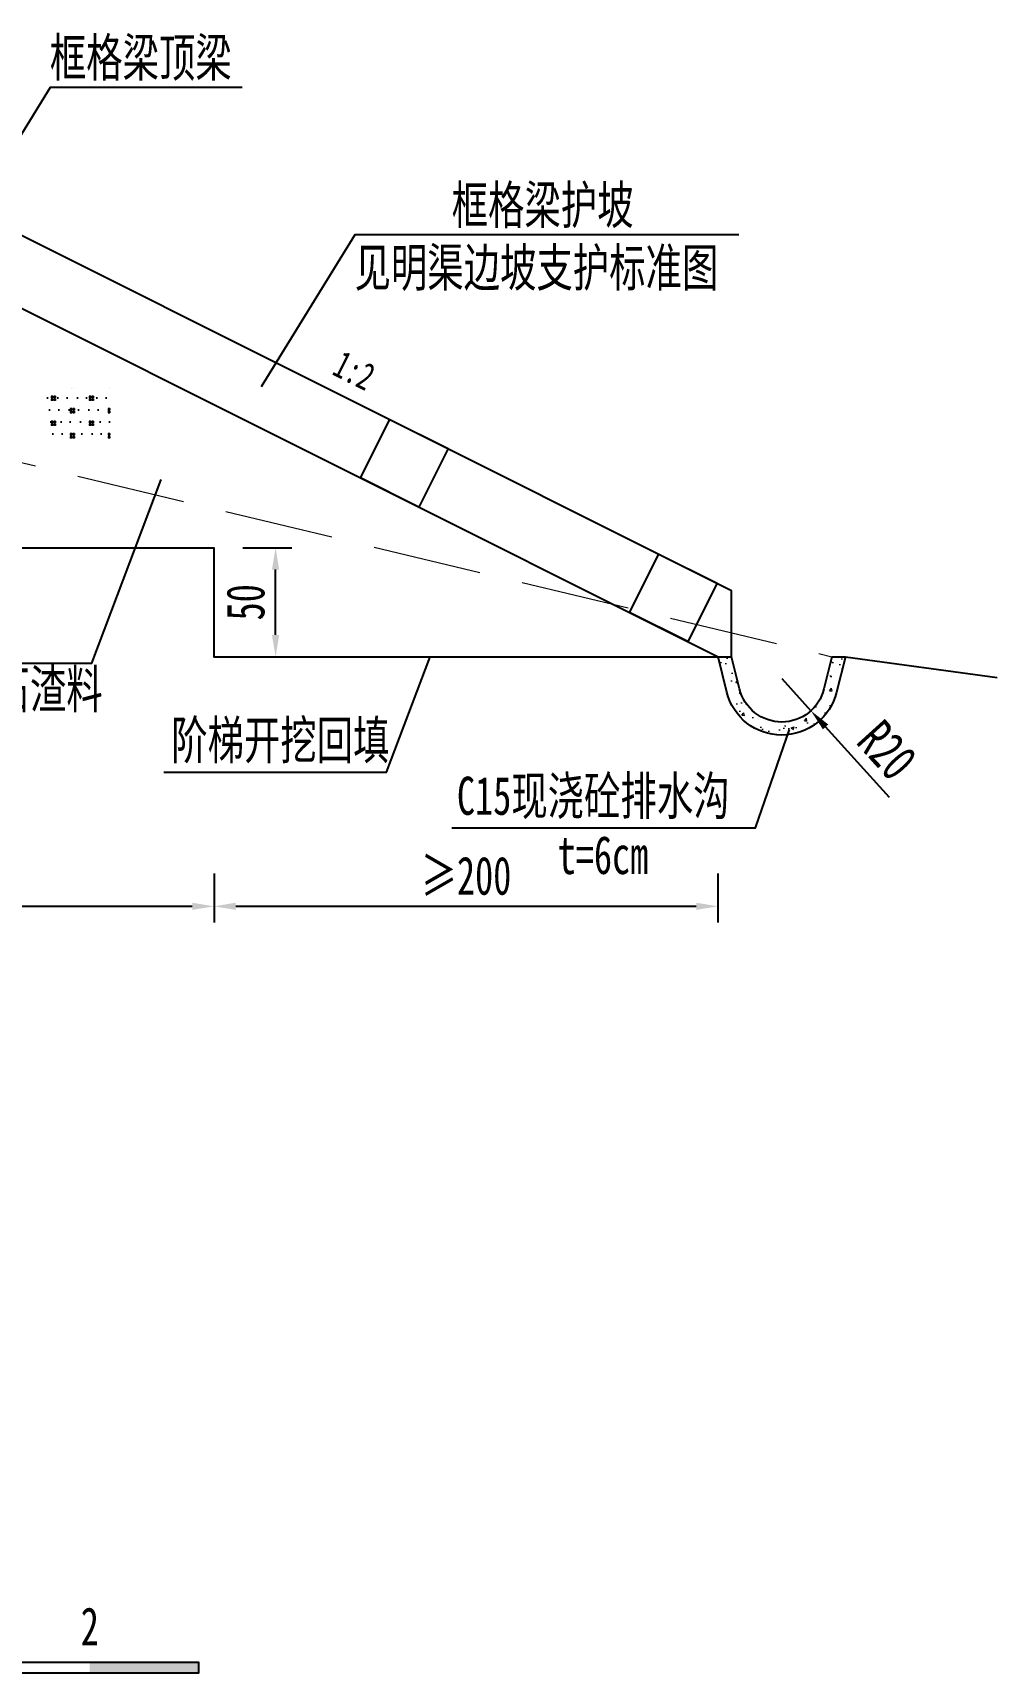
# Model space of a CAD drawing. Extents: x -1 to 840, y -1 to 593.
# Drawn here: x 336.7 to 425.3, y 179.5 to 330.1 of the extents above; entities that cross this region are included whole.
import ezdxf
from ezdxf.enums import TextEntityAlignment as Align

# ---------------------------------------------------------------- set-up
doc = ezdxf.new("R2010")
doc.units = 0
doc.linetypes.add('DASH', pattern=[0.35, 0.25, -0.1])
for name, color, linetype in [('DXPM', 8, 'Continuous'), ('文字', 3, 'Continuous'), ('标注', 3, 'Continuous'), ('结构线', 4, 'Continuous'), ('高程标尺', 3, 'Continuous')]:
    doc.layers.add(name, color=color, linetype=linetype)
doc.styles.add('ttfs0.7', font='仿宋_GB2312.ttf', dxfattribs={"width": 0.7})
doc.dimstyles.new('50', dxfattribs={"dimtxt": 3.5, "dimasz": 2, "dimexe": 1.5, "dimexo": 0.0625, "dimgap": 1, "dimtad": 1, "dimdec": 0, "dimlfac": 5, "dimzin": 0, "dimdsep": 46, "dimtxsty": 'ttfs0.7', "dimcen": 0.09, "dimclrd": 3, "dimclre": 3, "dimclrt": 3, "dimadec": 0, "dimazin": 0, "dimtfac": 1, "dimtdec": 0, "dimtmove": 1, "dimatfit": 3, "dimfxl": 0, "dimtolj": 1, "dimtzin": 0, "dimarcsym": 0})

# ---------------------------------------------------------------- blocks, each defined once
blk = doc.blocks.new('*D47')
at = {"layer": 'Defpoints', "color": 0, "transparency": 16777216}
for p in [(405.48, 270.84), (408.16, 267.88)]:
    blk.add_point(p, dxfattribs=at)
at = {"layer": '标注', "color": 3, "lineweight": -2, "transparency": 16777216}
blk.add_line((405.48, 270.84), (408.16, 267.88), dxfattribs=at)
at = {"layer": '标注', "color": 3, "transparency": 16777216}
blk.add_solid([(409.75, 266.62), (409.26, 266.17), (408.16, 267.88)], dxfattribs=at)
at = {"layer": '标注', "color": 3, "transparency": 16777216, "insert": (415.15, 264.26), "char_height": 3.5, "attachment_point": 5, "rotation": 312.1594, "style": 'ttfs0.7', "bg_fill": 3, "box_fill_scale": 1.1, "bg_fill_color": 256, "bg_fill_true_color": 13158600, "bg_fill_transparency": 0}
blk.add_mtext('\\A1;R20', dxfattribs=at)
at = {"layer": '标注', "color": 3, "lineweight": -2, "transparency": 16777216}
blk.add_line((415.37, 259.92), (409.5, 266.4), dxfattribs=at)
blk = doc.blocks.new('*D67')
at = {"layer": 'Defpoints', "color": 0, "transparency": 16777216}
for p in [(353.32, 282.84), (358.98, 282.84), (353.32, 272.84)]:
    blk.add_point(p, dxfattribs=at)
at = {"layer": '标注', "color": 3, "lineweight": -2, "transparency": 16777216}
for p, q in [((355.98, 282.84), (360.48, 282.84)), ((358.98, 274.84), (358.98, 280.84)), ((355.98, 272.84), (360.48, 272.84))]:
    blk.add_line(p, q, dxfattribs=at)
at = {"layer": '标注', "color": 3, "transparency": 16777216}
for points in [[(359.31, 280.84), (358.64, 280.84), (358.98, 282.84)], [(358.64, 274.84), (359.31, 274.84), (358.98, 272.84)]]:
    blk.add_solid(points, dxfattribs=at)
at = {"layer": '标注', "color": 3, "transparency": 16777216, "insert": (356.23, 277.84), "char_height": 3.5, "attachment_point": 5, "rotation": 90, "style": 'ttfs0.7', "bg_fill": 3, "box_fill_scale": 1.1, "bg_fill_color": 256, "bg_fill_true_color": 13158600, "bg_fill_transparency": 0}
blk.add_mtext('\\A1;50', dxfattribs=at)
blk = doc.blocks.new('*D69')
at = {"layer": 'Defpoints', "color": 0, "transparency": 16777216}
for p in [(313.32, 282.84), (353.32, 282.84), (353.32, 249.92)]:
    blk.add_point(p, dxfattribs=at)
at = {"layer": '标注', "color": 3, "lineweight": -2, "transparency": 16777216}
for p, q in [((313.32, 252.92), (313.32, 248.42)), ((353.32, 252.92), (353.32, 248.42)), ((315.32, 249.92), (351.32, 249.92))]:
    blk.add_line(p, q, dxfattribs=at)
at = {"layer": '标注', "color": 3, "transparency": 16777216}
for points in [[(315.32, 250.25), (315.32, 249.59), (313.32, 249.92)], [(351.32, 249.59), (351.32, 250.25), (353.32, 249.92)]]:
    blk.add_solid(points, dxfattribs=at)
at = {"layer": '标注', "color": 3, "transparency": 16777216, "insert": (333.32, 252.67), "char_height": 3.5, "attachment_point": 5, "style": 'ttfs0.7', "bg_fill": 3, "box_fill_scale": 1.1, "bg_fill_color": 256, "bg_fill_true_color": 13158600, "bg_fill_transparency": 0}
blk.add_mtext('\\A1;200', dxfattribs=at)
blk = doc.blocks.new('*D70')
at = {"layer": 'Defpoints', "color": 0, "transparency": 16777216}
for p in [(353.32, 272.84), (399.62, 272.84), (399.62, 249.92)]:
    blk.add_point(p, dxfattribs=at)
at = {"layer": '标注', "color": 3, "lineweight": -2, "transparency": 16777216}
for p, q in [((353.32, 252.92), (353.32, 248.42)), ((399.62, 252.92), (399.62, 248.42)), ((355.32, 249.92), (397.62, 249.92))]:
    blk.add_line(p, q, dxfattribs=at)
at = {"layer": '标注', "color": 3, "transparency": 16777216}
for points in [[(355.32, 250.25), (355.32, 249.59), (353.32, 249.92)], [(397.62, 249.59), (397.62, 250.25), (399.62, 249.92)]]:
    blk.add_solid(points, dxfattribs=at)
at = {"layer": '标注', "color": 3, "transparency": 16777216, "insert": (376.47, 252.68), "char_height": 3.5, "attachment_point": 5, "style": 'ttfs0.7', "bg_fill": 3, "box_fill_scale": 1.1, "bg_fill_color": 256, "bg_fill_true_color": 13158600, "bg_fill_transparency": 0}
blk.add_mtext('\\A1;\\A1;≥200', dxfattribs=at)

msp = doc.modelspace()

# ---------------------------------------------------------------- hatches: boundary and pattern name
at = {"layer": 'DXPM'}
h = msp.add_hatch(dxfattribs=at)
h.set_pattern_fill('回填土', color=256, scale=5)
h.set_pattern_definition([(0, (4.3141, -54.2829), (0.75, 1.1), [0, -0.85, 0, -0.95]), (0, (4.0641, -54.2829), (1.75, 1.15), [0.5, -3]), (0, (4.0641, -54.0329), (1.75, 1.15), [0.5, -3]), (90, (4.1891, -54.4079), (-1.75, 1.15), [0.5, -1.8]), (90, (4.4391, -54.4079), (-1.75, 1.15), [0.5, -1.8])])
h.paths.add_polyline_path([(337.767, 297.502), (337.767, 292.811), (343.816, 292.811), (343.816, 297.502)])
at = {"layer": 'DXPM', "lineweight": 0}
h = msp.add_hatch(dxfattribs=at)
h.set_pattern_fill('混凝土2', color=256, scale=0.4)
h.set_pattern_definition([(50, (-6262.2272, -1020.3614), (2.8690407, -0.2510085), [0.3, -3.3]), (355, (-6262.2272, -1020.3614), (-0.5550053, 3.0087685), [0.24, -2.64]), (100.4514, (-6261.988, -1020.3823), (2.3140375, 2.7577582), [0.2549608, -2.8045684]), (46.1842, (-6262.227, -1019.5614), (4.2689642, -0.662076), [0.45, -4.95]), (96.6356, (-6261.8714, -1019.6166), (3.7386508, 3.8964715), [0.3824412, -4.206852]), (351.1842, (-6262.227, -1019.5614), (3.7386478, 3.8964744), [0.36, -3.96]), (21, (-6261.8272, -1019.7614), (2.3876282, -1.6104756), [0.3, -3.3]), (326, (-6261.8272, -1019.7614), (0.9732613, 2.9006002), [0.24, -2.64]), (71.4514, (-6261.6282, -1019.8956), (3.3608905, 1.290122), [0.2549608, -2.8045684]), (37.5, (-6262.2272, -1020.3614), (0.04863942, 1.33157542), [0, -2.608, 0, -2.68, 0, -2.65]), (7.5, (-6262.2272, -1020.3614), (1.05227815, 1.57764685), [0, -1.528, 0, -2.548, 0, -1.01]), (327.5, (-6263.1192, -1020.3614), (2.13528974, -0.09021949), [0, -1, 0, -3.12, 0, -4.14]), (317.5, (-6263.5192, -1020.3614), (2.3327447, 0.40041993), [0, -1.3, 0, -2.072, 0, -2.94])])
h.paths.add_polyline_path([(410.092, 272.843), (409.359, 269.882, -0.4543417), (404.002, 267.125), (403.611, 265.989, 0.4511106), (410.524, 269.594), (411.328, 272.843)])
h.paths.add_polyline_path([(399.625, 272.843), (400.429, 269.594, 0.2450447), (403.611, 265.989), (404.002, 267.125, -0.242204), (401.594, 269.882), (400.861, 272.843)])

# ---------------------------------------------------------------- linework, layer by layer
at = {"layer": 'DXPM', "linetype": 'DASH', "lineweight": 0, "ltscale": 40}
msp.add_lwpolyline([(177.41, 328.538), (410.092, 272.843)], dxfattribs=at)
at = {"layer": 'DXPM'}
msp.add_lwpolyline([(411.328, 272.843), (425.273, 270.925)], dxfattribs=at)
at = {"layer": '标注'}
for points in [[(355.914, 325.117), (338.271, 325.117), (329.65, 311.153)], [(401.55, 311.582), (366.263, 311.582), (357.643, 297.618)], [(315.636, 272.245), (342.091, 272.245), (348.458, 289.122)], [(348.711, 262.237), (369.177, 262.237), (373.179, 272.843)], [(375.182, 257.121), (403.075, 257.121), (406.187, 266.171)]]:
    msp.add_lwpolyline(points, dxfattribs=at)
at = {"layer": '结构线'}
for points in [[(331.247, 313.74), (400.861, 278.933)], [(329.831, 307.74), (399.625, 272.843)], [(273.316, 292.843), (313.316, 292.843), (313.316, 282.843), (353.316, 282.843), (353.316, 272.843), (393.316, 272.843), (399.625, 272.843)], [(400.861, 272.843), (400.861, 278.933)], [(399.625, 272.843), (400.861, 272.843)], [(410.092, 272.843), (411.328, 272.843)]]:
    msp.add_lwpolyline(points, dxfattribs=at)
for points in [[(369.461, 294.633), (374.827, 291.95), (372.144, 286.583), (366.778, 289.267)], [(394.177, 282.275), (399.544, 279.592), (396.86, 274.225), (391.494, 276.909)]]:
    msp.add_lwpolyline(points, close=True, dxfattribs=at)
for points in [[(411.328, 272.843), (410.524, 269.594, -0.7826738), (400.429, 269.594), (399.625, 272.843)], [(410.092, 272.843), (409.359, 269.882, -0.7826738), (401.594, 269.882), (400.861, 272.843)]]:
    msp.add_lwpolyline(points, format="xyb", dxfattribs=at)
at = {"layer": '高程标尺'}
msp.add_lwpolyline([(301.907, 180.495), (351.907, 180.495), (351.907, 179.495), (301.907, 179.495)], close=True, dxfattribs=at)
msp.add_solid([(341.907, 179.495), (351.907, 179.495), (341.907, 180.495), (351.907, 180.495)], dxfattribs=at)

# ---------------------------------------------------------------- texts
at = {"layer": '文字', "style": 'ttfs0.7', "width": 0.7}
for s, p in [('框格梁顶梁', (338.24, 326.119)), ('框格梁护坡', (375.157, 312.584)), ('见明渠边坡支护标准图', (366.233, 306.836)), ('灰岩或砂岩石渣料', (316.359, 268.114)), ('阶梯开挖回填', (349.388, 263.439)), ('C15现浇砼排水沟', (375.635, 258.323)), ('t=6cm', (384.888, 252.888))]:
    msp.add_text(s, height=3.5, dxfattribs=at).set_placement(p)
at = {"layer": '标注', "style": 'ttfs0.7', "width": 0.7}
msp.add_text('1:2', height=2.5, rotation=333.43, dxfattribs=at).set_placement((365.318, 297.347), align=Align.BOTTOM_CENTER)
at = {"layer": '高程标尺', "style": 'ttfs0.7', "width": 0.7}
msp.add_text('2', height=3.5, dxfattribs=at).set_placement((341.907, 180.995), align=Align.BOTTOM_CENTER)

# ---------------------------------------------------------------- next in the draw order: dimensions: what is measured, and where the dimension line sits
at = {"layer": '标注'}
dim = msp.add_linear_dim(base=(358.978, 282.843), p1=(353.316, 272.843), p2=(353.316, 282.843), angle=90, dimstyle='50', dxfattribs=at)
dim.commit()
dim.dimension.update_dxf_attribs({"geometry": '*D67', "text_midpoint": (356.228, 277.843)})
dim = msp.add_radius_dim(center=(405.477, 270.843), mpoint=(408.161, 267.878), dimstyle='50', dxfattribs=at)
dim.commit()
dim.dimension.update_dxf_attribs({"geometry": '*D47', "text_midpoint": (415.147, 264.26)})

# ---------------------------------------------------------------- next in the draw order: dimensions: what is measured, and where the dimension line sits
dim = msp.add_linear_dim(base=(353.316, 249.921), p1=(313.316, 282.843), p2=(353.316, 282.843), dimstyle='50', dxfattribs=at)
dim.commit()
dim.dimension.update_dxf_attribs({"geometry": '*D69', "text_midpoint": (333.316, 252.671)})

# ---------------------------------------------------------------- next in the draw order: dimensions: what is measured, and where the dimension line sits
dim = msp.add_linear_dim(base=(399.625, 249.921), p1=(353.316, 272.843), p2=(399.625, 272.843), text='\\A1;≥200', dimstyle='50', override={"dimtxsty": 'ttfs0.7'}, dxfattribs=at)
dim.commit()
dim.dimension.update_dxf_attribs({"geometry": '*D70', "text_midpoint": (376.47, 252.681)})

doc.saveas('drawing.dxf')
